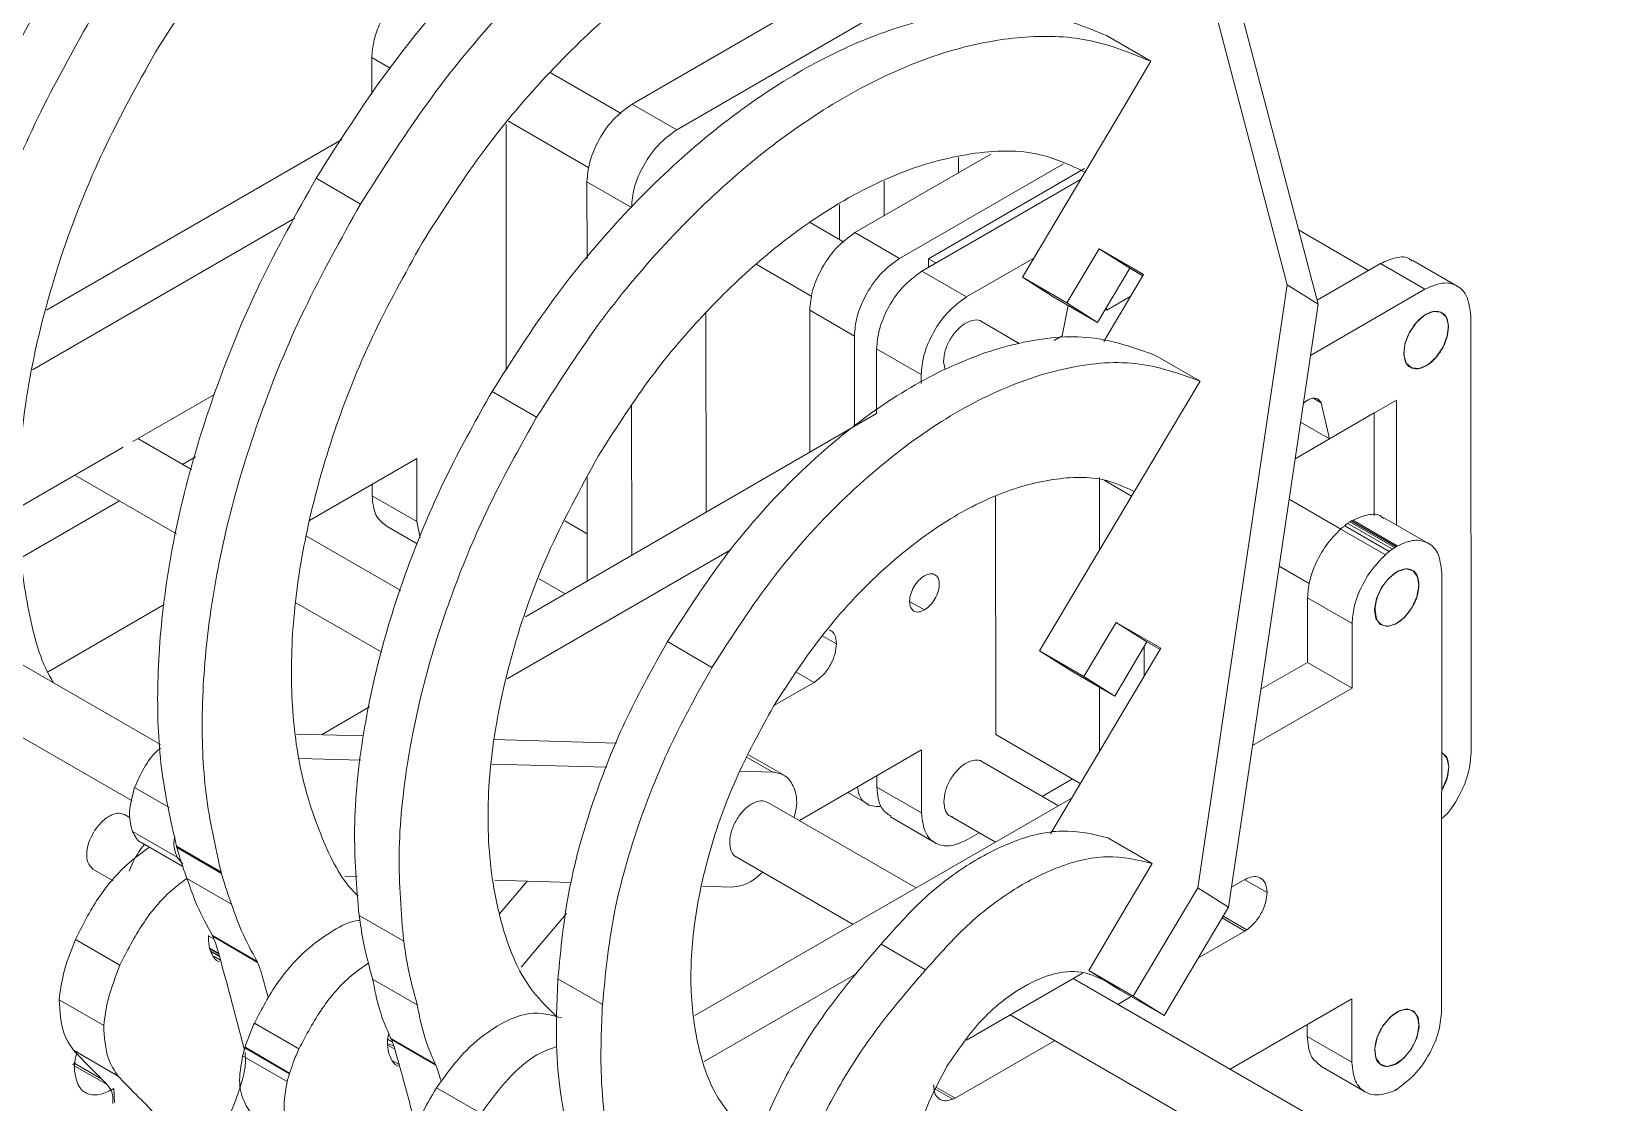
# Model space of a CAD drawing. Header units: inches. Extents: x 0 to 44.3, y 0 to 33.7.
# Drawn here: x 21.666 to 23.236, y 21.97 to 23.032 of the extents above; entities that cross this region are included whole.
import ezdxf

# ---------------------------------------------------------------- set-up
doc = ezdxf.new("R2010")
doc.units = ezdxf.units.IN
doc.header["$MEASUREMENT"] = 0

msp = doc.modelspace()

# ---------------------------------------------------------------- linework, layer by layer
at = {"color": 7, "linetype": 'Continuous', "lineweight": 15}
for p, q in [((22.7658, 23.3343), (22.9116, 22.7811)), ((22.7963, 23.315), (22.9421, 22.7619)), ((22.4956, 23.0955), (22.2619, 22.9603)), ((22.5398, 23.07), (22.3061, 22.9348)), ((22.7321, 23.0282), (22.7763, 23.0027)), ((22.0036, 23.0065), (22.0036, 22.9698)), ((22.7763, 23.0027), (22.7447, 22.9497)), ((22.2508, 22.951), (22.1804, 22.9916)), ((22.3061, 22.9348), (22.2619, 22.9603)), ((22.6488, 22.7886), (22.7447, 22.9497)), ((22.137, 22.6964), (22.1368, 22.9402)), ((22.1393, 22.9432), (22.219, 22.8972)), ((21.9739, 22.9252), (21.681, 22.7558)), ((22.6175, 22.9106), (22.4828, 22.8328)), ((22.5854, 22.8921), (22.5854, 22.9074)), ((21.9483, 22.8867), (21.9925, 22.8612)), ((22.6895, 22.9012), (22.527, 22.8072)), ((22.7105, 22.8963), (22.5558, 22.8069)), ((22.2612, 22.8578), (22.217, 22.8833)), ((22.217, 22.8833), (22.2171, 22.8068)), ((22.5117, 22.8495), (22.5117, 22.8838)), ((22.7065, 22.8855), (22.5491, 22.7945)), ((22.4676, 22.8258), (22.4676, 22.8603)), ((21.9271, 22.8471), (21.6671, 22.6967)), ((22.4717, 22.8234), (22.4384, 22.8427)), ((22.527, 22.8072), (22.4828, 22.8328)), ((22.9922, 22.7954), (22.9227, 22.8355)), ((22.7249, 22.8167), (22.693, 22.7631)), ((22.7691, 22.7912), (22.7249, 22.8167)), ((22.7555, 22.7975), (22.7249, 22.8167)), ((22.3848, 22.8014), (22.44, 22.7696)), ((22.5933, 22.769), (22.5491, 22.7945)), ((22.5558, 22.8069), (22.5558, 22.7983)), ((22.5558, 22.8069), (22.5632, 22.8026)), ((22.6601, 22.8076), (22.5933, 22.769)), ((22.7555, 22.7975), (22.7235, 22.7438)), ((22.7684, 22.79), (22.7555, 22.7975)), ((23.0039, 22.8021), (22.9411, 22.7658)), ((23.0481, 22.7766), (23.0039, 22.8021)), ((23.0802, 22.7798), (23.036, 22.8053)), ((22.693, 22.7631), (22.6488, 22.7886)), ((22.6793, 22.7693), (22.6488, 22.7886)), ((22.7297, 22.725), (22.7691, 22.7912)), ((22.9116, 22.7811), (22.8228, 22.1831)), ((22.9421, 22.7619), (22.9116, 22.7811)), ((23.0481, 22.7766), (22.9346, 22.711)), ((22.7235, 22.7438), (22.6793, 22.7693)), ((22.7235, 22.7438), (22.693, 22.7631)), ((22.7563, 22.7697), (22.7326, 22.756)), ((22.9421, 22.7619), (22.8533, 22.1638)), ((22.335, 22.7534), (22.3351, 22.5555)), ((22.4822, 22.7303), (22.438, 22.7558)), ((22.438, 22.7558), (22.4381, 22.615)), ((22.6941, 22.7607), (22.6884, 22.7304)), ((22.7326, 22.756), (22.7312, 22.7568)), ((22.7326, 22.756), (22.7321, 22.7582)), ((23.0938, 22.3168), (23.0935, 22.7504)), ((22.4822, 22.7303), (22.4822, 22.6406)), ((22.6456, 22.723), (22.6083, 22.7446)), ((22.6884, 22.7304), (22.6803, 22.7257)), ((22.5484, 22.692), (22.5043, 22.7175)), ((22.5043, 22.7175), (22.5043, 22.6533)), ((22.5705, 22.7048), (22.5721, 22.697)), ((22.7808, 22.7111), (22.825, 22.6856)), ((23.0337, 22.6993), (23.0337, 22.6992)), ((22.5484, 22.692), (22.5485, 22.6833)), ((22.825, 22.6856), (22.7936, 22.6328)), ((21.8475, 22.6724), (21.7667, 22.6257)), ((22.1229, 22.6752), (22.1671, 22.6497)), ((22.9315, 22.6666), (22.9275, 22.6636)), ((22.9451, 22.664), (22.9373, 22.6685)), ((23.0199, 22.6667), (22.9536, 22.6284)), ((23.02, 22.5428), (23.0199, 22.6667)), ((22.5043, 22.6533), (22.156, 22.4519)), ((22.2613, 22.6609), (22.2615, 22.5129)), ((22.9194, 22.6086), (22.9978, 22.654)), ((22.9536, 22.6284), (22.9451, 22.664)), ((22.9978, 22.654), (22.9979, 22.5522)), ((22.9536, 22.6284), (22.9248, 22.645)), ((21.7571, 22.6201), (21.6543, 22.5607)), ((21.8248, 22.5978), (21.7716, 22.6285)), ((22.6657, 22.418), (22.7936, 22.6328)), ((21.8157, 22.603), (21.8287, 22.6105)), ((21.9418, 22.5473), (22.0481, 22.6088)), ((22.0481, 22.6088), (22.0481, 22.5463)), ((21.7091, 22.5924), (21.8099, 22.5342)), ((22.2172, 22.5899), (22.2173, 22.4874)), ((22.7252, 22.5899), (22.7253, 22.5181)), ((22.0039, 22.5833), (22.0039, 22.5718)), ((21.6544, 22.5097), (21.7533, 22.5669)), ((22.0481, 22.5463), (22.0039, 22.5718)), ((22.6222, 22.5716), (22.6224, 22.335)), ((22.9648, 22.5388), (22.9134, 22.5685)), ((22.0173, 22.5423), (22.0487, 22.5242)), ((22.0481, 22.5463), (22.0514, 22.5302)), ((22.2173, 22.5341), (22.1952, 22.5469)), ((23.0127, 22.5167), (22.9685, 22.5422)), ((23.0158, 22.519), (22.9716, 22.5445)), ((23.0179, 22.5204), (22.9737, 22.5459)), ((22.9753, 22.547), (22.975, 22.5468)), ((23.0192, 22.5213), (22.975, 22.5468)), ((22.9765, 22.5477), (22.9753, 22.547)), ((23.0195, 22.5215), (22.9753, 22.547)), ((23.0207, 22.5222), (22.9765, 22.5477)), ((23.0516, 22.5246), (23.0074, 22.5501)), ((22.0323, 22.478), (21.9389, 22.5319)), ((23.0089, 22.5134), (22.9647, 22.5389)), ((22.3599, 22.5187), (22.1378, 22.3903)), ((23.0199, 22.5217), (23.0192, 22.5213)), ((23.0207, 22.5222), (23.0195, 22.5215)), ((22.9035, 22.502), (22.9334, 22.4848)), ((23.0203, 22.4965), (23.0201, 22.4963)), ((23.0646, 22.0612), (23.0649, 22.4952)), ((22.1695, 22.4895), (22.1953, 22.4746)), ((21.6826, 22.3974), (21.7978, 22.4641)), ((21.9283, 22.4658), (22.0136, 22.4166)), ((22.9317, 22.4708), (22.9316, 22.4066)), ((22.9759, 22.4453), (22.9317, 22.4708)), ((22.7419, 22.4462), (22.7099, 22.3925)), ((22.7861, 22.4207), (22.7419, 22.4462)), ((22.7724, 22.4269), (22.7419, 22.4462)), ((22.9759, 22.4453), (22.9758, 22.3811)), ((23.0201, 22.4453), (23.0203, 22.4454)), ((23.0223, 22.4467), (23.0223, 22.4467)), ((22.2968, 22.4272), (22.341, 22.4017)), ((22.7099, 22.3925), (22.6657, 22.418)), ((22.6963, 22.3988), (22.6657, 22.418)), ((22.6766, 22.2367), (22.7861, 22.4207)), ((22.7724, 22.4269), (22.7405, 22.3732)), ((22.7695, 22.4221), (22.7696, 22.3929)), ((22.7854, 22.4195), (22.7724, 22.4269)), ((21.7941, 22.3252), (21.6464, 22.4105)), ((22.9316, 22.4066), (22.8854, 22.38)), ((22.9758, 22.3811), (22.9316, 22.4066)), ((22.4024, 22.3637), (22.4423, 22.3868)), ((22.7405, 22.3732), (22.6963, 22.3988)), ((22.7405, 22.3732), (22.7099, 22.3925)), ((22.7254, 22.3819), (22.7254, 22.3188)), ((22.9758, 22.3811), (22.8771, 22.3242)), ((21.6151, 22.3564), (21.7659, 22.2694)), ((22.0014, 22.3625), (21.9536, 22.3348)), ((21.9952, 22.3337), (21.929, 22.3355)), ((22.2464, 22.3265), (22.1252, 22.33)), ((22.6224, 22.335), (22.7063, 22.2866)), ((21.9929, 22.3095), (21.932, 22.3112)), ((22.2366, 22.3026), (22.1228, 22.3058)), ((22.4119, 22.295), (22.3773, 22.315)), ((22.4277, 22.2498), (22.5487, 22.3198)), ((22.5487, 22.3198), (22.5488, 22.2573)), ((22.6847, 22.2643), (22.6086, 22.3082)), ((22.4012, 22.2979), (22.369, 22.2988)), ((22.5046, 22.2942), (22.5046, 22.2828)), ((22.6684, 22.2737), (22.6985, 22.2911)), ((22.4758, 22.2776), (22.4959, 22.266)), ((22.5488, 22.2573), (22.5046, 22.2828)), ((22.6973, 22.2715), (22.3239, 22.0564)), ((22.5435, 22.1829), (22.3964, 22.2678)), ((21.7639, 22.2525), (21.7583, 22.2557)), ((22.518, 22.2533), (22.5622, 22.2278)), ((22.5774, 22.2541), (22.6221, 22.2282)), ((21.8105, 22.2135), (21.7663, 22.239)), ((21.7762, 22.2272), (21.8161, 22.2042)), ((22.5945, 22.231), (22.6059, 22.2376)), ((22.7335, 22.2326), (22.7777, 22.2071)), ((21.8099, 22.2243), (21.8541, 22.1988)), ((21.8099, 22.2242), (21.8099, 22.2243)), ((21.8099, 22.2242), (21.8541, 22.1987)), ((21.8103, 22.2229), (21.8545, 22.1974)), ((21.8105, 22.2135), (21.8163, 22.2064)), ((22.365, 22.2138), (22.4809, 22.1468)), ((21.7269, 22.2017), (21.7471, 22.19)), ((21.8541, 22.1987), (21.8541, 22.1988)), ((22.7777, 22.2071), (22.7466, 22.1549)), ((21.8203, 22.1922), (21.8645, 22.1667)), ((21.9768, 22.1947), (21.989, 22.1943)), ((22.1256, 22.1905), (22.2014, 22.1883)), ((22.1577, 22.1895), (22.1304, 22.1572)), ((22.3316, 22.1846), (22.3601, 22.1838)), ((22.8228, 22.1831), (22.7588, 22.0757)), ((22.8533, 22.1638), (22.8228, 22.1831)), ((22.8696, 22.1913), (22.8562, 22.1836)), ((21.991, 22.1555), (22.0352, 22.13)), ((21.991, 22.1555), (22.0352, 22.13)), ((21.991, 22.1555), (21.991, 22.1555)), ((22.1966, 22.1577), (22.1517, 22.1044)), ((22.7147, 22.1012), (22.7466, 22.1549)), ((22.8533, 22.1638), (22.7894, 22.0564)), ((22.8716, 22.1415), (22.8481, 22.1551)), ((21.8416, 22.1354), (21.847, 22.1323)), ((21.8456, 22.1356), (21.8898, 22.1101)), ((21.8456, 22.1356), (21.8897, 22.1101)), ((21.8456, 22.1356), (21.8456, 22.1356)), ((21.8458, 22.1352), (21.89, 22.1097)), ((21.8461, 22.1347), (21.8903, 22.1091)), ((22.8234, 22.1136), (22.8696, 22.1402)), ((21.7538, 22.1063), (21.7096, 22.1318)), ((21.8515, 22.1183), (21.843, 22.1231)), ((21.8523, 22.1155), (21.844, 22.1203)), ((21.8524, 22.1151), (21.8442, 22.1198)), ((22.0352, 22.13), (22.0352, 22.13)), ((22.5087, 22.1272), (22.5529, 22.1017)), ((21.8535, 22.1112), (21.8472, 22.1149)), ((21.8897, 22.1101), (21.8898, 22.1101)), ((22.0044, 22.0926), (22.0486, 22.0671)), ((22.1882, 22.0929), (22.2324, 22.0674)), ((22.4848, 22.0981), (22.3333, 22.0108)), ((22.7084, 22.0984), (22.5934, 22.0321)), ((22.6992, 22.093), (22.7085, 22.0984)), ((23.2359, 21.7831), (22.6992, 22.093)), ((22.7588, 22.0757), (22.7147, 22.1012)), ((22.7452, 22.0819), (22.7147, 22.1012)), ((21.7377, 22.0466), (21.6935, 22.0721)), ((22.7434, 22.0675), (22.7568, 22.0752)), ((22.7894, 22.0564), (22.7452, 22.0819)), ((22.7894, 22.0564), (22.7588, 22.0757)), ((22.8548, 22.0032), (22.9756, 22.0728)), ((22.9756, 22.0728), (22.9756, 22.0102)), ((22.5934, 22.032), (22.6366, 22.0569)), ((22.6366, 22.057), (23.2047, 21.729)), ((23.02, 22.0597), (23.0198, 22.0595)), ((21.9313, 22.0233), (21.8871, 22.0489)), ((22.0191, 22.0325), (22.0204, 22.0388)), ((22.9314, 22.0473), (22.9314, 22.0357)), ((21.9219, 21.9987), (21.8777, 22.0242)), ((21.9221, 21.9994), (21.8779, 22.025)), ((22.0192, 22.0329), (22.024, 22.0301)), ((22.0253, 22.0262), (22.0193, 22.0284)), ((22.0263, 22.0229), (22.0194, 22.0269)), ((22.0224, 22.0337), (22.0666, 22.0082)), ((22.0226, 22.0333), (22.0668, 22.0078)), ((22.023, 22.0327), (22.0672, 22.0072)), ((22.5821, 21.9745), (22.6808, 22.0314)), ((22.9756, 22.0102), (22.9314, 22.0357)), ((21.7072, 22.0074), (21.7093, 22.0103)), ((21.7519, 21.9964), (21.7077, 22.0219)), ((21.7092, 22.0087), (21.7357, 21.9934)), ((21.9196, 21.9909), (21.8755, 22.0164)), ((22.0307, 22.0079), (22.0248, 22.0113)), ((22.0666, 22.0082), (22.0666, 22.0082)), ((23.0197, 22.0085), (23.02, 22.0086)), ((21.709, 22.0063), (21.7405, 21.9882)), ((22.9447, 22.0062), (22.9889, 21.9807)), ((21.7477, 21.984), (21.7484, 21.9702)), ((22.112, 21.9593), (22.0678, 21.9848)), ((23.0191, 21.9826), (23.0209, 21.9836)), ((23.0195, 21.9829), (23.0199, 21.9831))]:
    msp.add_line(p, q, dxfattribs=at)
at = {"color": 8, "linetype": 'Continuous', "lineweight": 15}
for p, q in [((22.0218, 22.996), (22.0036, 23.0065)), ((22.7571, 22.5715), (22.7298, 22.5873)), ((23.0422, 22.4835), (23.0422, 22.4835)), ((22.5517, 22.4586), (22.537, 22.4671)), ((22.4644, 22.425), (22.4504, 22.4331)), ((23.0201, 22.4453), (23.02, 22.4453)), ((23.0203, 22.4454), (23.0203, 22.4454)), ((22.4423, 22.3868), (22.4252, 22.3966)), ((22.4012, 22.2979), (22.376, 22.3124)), ((21.8025, 22.2627), (21.7683, 22.2825)), ((22.8915, 22.1784), (22.8693, 22.1911)), ((22.8696, 22.1402), (22.847, 22.1533)), ((21.8518, 22.1173), (21.8434, 22.1221)), ((23.0197, 22.0085), (23.0197, 22.0085)), ((23.02, 22.0086), (23.02, 22.0086)), ((22.5798, 21.9735), (22.5614, 21.9841)), ((22.5821, 21.9745), (22.5637, 21.9851))]:
    msp.add_line(p, q, dxfattribs=at)
at = {"color": 7, "linetype": 'Continuous', "lineweight": 15, "flags": 128}
for points in [[(23.0476, 22.7508), (23.0562, 22.7545), (23.0637, 22.754), (23.069, 22.7492), (23.0714, 22.741), (23.0703, 22.7305), (23.0661, 22.7194), (23.0593, 22.7093), (23.051, 22.7018), (23.0425, 22.6981), (23.035, 22.6986), (23.0296, 22.7034), (23.0273, 22.7116), (23.0283, 22.7221), (23.0326, 22.7332), (23.0393, 22.7433), (23.0476, 22.7508)], [(23.0421, 22.4825), (23.0401, 22.4716), (23.035, 22.4606), (23.0277, 22.4512), (23.0191, 22.4448), (23.0108, 22.4423), (23.0038, 22.4441), (22.9993, 22.4501), (22.998, 22.4591), (23, 22.47), (23.0051, 22.481), (23.0125, 22.4904), (23.021, 22.4968), (23.0294, 22.4993), (23.0363, 22.4975), (23.0408, 22.4915), (23.0421, 22.4825)], [(23.0647, 22.3172), (23.065, 22.3171), (23.0699, 22.3118), (23.0718, 22.3031), (23.0702, 22.2924), (23.0656, 22.2813), (23.0647, 22.2799)], [(23.006, 22.0455), (23.0135, 22.0547), (23.0221, 22.0608), (23.0304, 22.0629), (23.0372, 22.0607), (23.0414, 22.0544), (23.0424, 22.0451), (23.0401, 22.0342), (23.0348, 22.0233), (23.0272, 22.0141), (23.0187, 22.008), (23.0104, 22.0059), (23.0036, 22.0081), (22.9994, 22.0144), (22.9984, 22.0236), (23.0007, 22.0346), (23.006, 22.0455)]]:
    msp.add_lwpolyline(points, dxfattribs=at)
at = {"color": 7, "linetype": 'Continuous', "lineweight": 15}
for points, knots in [([(22.4139, 23.3562), (22.3944, 23.3662), (22.3559, 23.3859), (22.2876, 23.3925), (22.2153, 23.3824), (22.14, 23.3554), (22.064, 23.313), (21.989, 23.2564), (21.917, 23.1868), (21.8484, 23.1052), (21.809, 23.0433), (21.7891, 23.0119)], [0, 0, 0, 0, 0.115809, 0.228455, 0.339251, 0.449113, 0.558705, 0.666644, 0.775523, 0.886222, 1, 1, 1, 1]), ([(21.9483, 22.8867), (21.971, 22.9225), (22.0159, 22.9932), (22.0941, 23.0863), (22.176, 23.1659), (22.2609, 23.2304), (22.346, 23.2786), (22.4295, 23.31), (22.5094, 23.3233), (22.5854, 23.3195), (22.6291, 23.3008), (22.6512, 23.2914)], [0, 0, 0, 0, 0.116008, 0.228893, 0.339919, 0.449978, 0.559714, 0.667713, 0.776516, 0.886908, 1, 1, 1, 1]), ([(21.9925, 22.8612), (22.0152, 22.897), (22.0601, 22.9677), (22.1383, 23.0608), (22.2202, 23.1404), (22.3051, 23.2049), (22.3902, 23.2531), (22.4737, 23.2845), (22.5536, 23.2978), (22.6296, 23.294), (22.6733, 23.2753), (22.6954, 23.2659)], [0, 0, 0, 0, 0.116008, 0.228893, 0.339919, 0.449978, 0.559714, 0.667713, 0.776516, 0.886908, 1, 1, 1, 1]), ([(22.6304, 23.1567), (22.6172, 23.1633), (22.5858, 23.1789), (22.5271, 23.1838), (22.4585, 23.1745), (22.3869, 23.1488), (22.3147, 23.1086), (22.2435, 23.0549), (22.1751, 22.9888), (22.1099, 22.9113), (22.0725, 22.8525), (22.0535, 22.8226)], [0, 0, 0, 0, 0.084978, 0.201549, 0.316207, 0.429901, 0.543317, 0.655022, 0.767698, 0.882258, 1, 1, 1, 1]), ([(21.5807, 22.2888), (21.5673, 22.3147), (21.5407, 22.3662), (21.5216, 22.4634), (21.5181, 22.5708), (21.5306, 22.6789), (21.5548, 22.783), (21.5874, 22.8807), (21.6297, 22.9798), (21.6657, 23.0436), (21.6838, 23.0759)], [0, 0, 0, 0, 0.1400747, 0.2784839, 0.4162306, 0.5541101, 0.6631329, 0.7732788, 0.8852543, 1, 1, 1, 1]), ([(22.0365, 23.0747), (22.0315, 23.0695), (22.0214, 23.0592), (22.011, 23.0402), (22.0047, 23.0221), (22.004, 23.0118), (22.0036, 23.0065)], [0, 0, 0, 0, 0.279528, 0.55585, 0.7747, 1, 1, 1, 1]), ([(21.6249, 22.2633), (21.6115, 22.2892), (21.5849, 22.3407), (21.5658, 22.4379), (21.5623, 22.5453), (21.5748, 22.6534), (21.599, 22.7575), (21.6316, 22.8552), (21.6739, 22.9542), (21.7099, 23.0181), (21.728, 23.0504)], [0, 0, 0, 0, 0.1400747, 0.2784839, 0.4162306, 0.5541101, 0.6631329, 0.7732788, 0.8852543, 1, 1, 1, 1]), ([(22.1229, 22.6752), (22.1426, 22.7062), (22.1815, 22.7674), (22.2491, 22.8481), (22.3201, 22.9172), (22.3935, 22.9733), (22.4672, 23.0153), (22.5396, 23.0428), (22.6089, 23.0548), (22.6748, 23.0519), (22.7128, 23.0362), (22.7321, 23.0282)], [0, 0, 0, 0, 0.116035, 0.228956, 0.340017, 0.450107, 0.559865, 0.667873, 0.776664, 0.887009, 1, 1, 1, 1]), ([(22.1671, 22.6497), (22.1868, 22.6807), (22.2257, 22.7419), (22.2933, 22.8226), (22.3643, 22.8917), (22.4377, 22.9477), (22.5114, 22.9898), (22.5838, 23.0172), (22.6531, 23.0292), (22.719, 23.0264), (22.757, 23.0106), (22.7763, 23.0027)], [0, 0, 0, 0, 0.116035, 0.228956, 0.340017, 0.450107, 0.559865, 0.667873, 0.776664, 0.887009, 1, 1, 1, 1]), ([(21.7891, 23.0119), (21.7711, 22.9795), (21.7356, 22.9157), (21.6963, 22.8165), (21.6688, 22.7196), (21.6538, 22.6263), (21.6509, 22.5391), (21.6613, 22.461), (21.674, 22.4098), (21.6864, 22.3888), (21.6877, 22.3867)], [0, 0, 0, 0, 0.147016, 0.290068, 0.430768, 0.570248, 0.709328, 0.846216, 0.984134, 1, 1, 1, 1]), ([(22.2619, 22.9603), (22.2553, 22.9555), (22.2422, 22.946), (22.2276, 22.924), (22.2186, 22.9022), (22.2175, 22.8897), (22.217, 22.8833)], [0, 0, 0, 0, 0.2836731, 0.5592597, 0.7763646, 1, 1, 1, 1]), ([(22.3061, 22.9348), (22.2994, 22.93), (22.2864, 22.9205), (22.2718, 22.8985), (22.2628, 22.8766), (22.2617, 22.8642), (22.2612, 22.8578)], [0, 0, 0, 0, 0.2836731, 0.5592597, 0.7763646, 1, 1, 1, 1]), ([(22.7109, 22.8929), (22.6966, 22.8996), (22.6631, 22.9154), (22.5987, 22.914), (22.5243, 22.8938), (22.453, 22.8556), (22.3881, 22.8067), (22.3305, 22.751), (22.2756, 22.6858), (22.2441, 22.6362), (22.2281, 22.6111)], [0, 0, 0, 0, 0.108384, 0.253988, 0.397376, 0.540074, 0.652572, 0.766048, 0.881421, 1, 1, 1, 1]), ([(21.8099, 22.2243), (21.8042, 22.2495), (21.7927, 22.2998), (21.7897, 22.386), (21.7971, 22.4775), (21.8161, 22.5754), (21.8474, 22.6779), (21.8908, 22.784), (21.929, 22.8522), (21.9483, 22.8867)], [0, 0, 0, 0, 0.138333, 0.276119, 0.413913, 0.552273, 0.698565, 0.84731, 1, 1, 1, 1]), ([(21.8541, 22.1988), (21.8484, 22.224), (21.8369, 22.2743), (21.8339, 22.3605), (21.8413, 22.452), (21.8603, 22.5499), (21.8916, 22.6524), (21.935, 22.7584), (21.9731, 22.8267), (21.9925, 22.8612)], [0, 0, 0, 0, 0.138333, 0.276119, 0.413913, 0.552273, 0.698565, 0.84731, 1, 1, 1, 1]), ([(22.4828, 22.8328), (22.4762, 22.8279), (22.4632, 22.8184), (22.4486, 22.7964), (22.4396, 22.7746), (22.4385, 22.7621), (22.438, 22.7558)], [0, 0, 0, 0, 0.2836731, 0.5592597, 0.7763646, 1, 1, 1, 1]), ([(22.0535, 22.8226), (22.0364, 22.7918), (22.0025, 22.731), (21.9651, 22.6364), (21.939, 22.544), (21.9248, 22.455), (21.9225, 22.3722), (21.9315, 22.2967), (21.9531, 22.232), (21.9732, 22.1909), (21.9887, 22.1761), (21.99, 22.1749)], [0, 0, 0, 0, 0.129341, 0.255183, 0.37895, 0.501646, 0.623995, 0.744429, 0.86579, 0.988972, 1, 1, 1, 1]), ([(23.0355, 22.8045), (23.0346, 22.8053), (23.0308, 22.8092), (23.0195, 22.809), (23.0091, 22.8044), (23.0039, 22.8021)], [0, 0, 0, 0, 0.117253, 0.550774, 1, 1, 1, 1]), ([(22.527, 22.8072), (22.5204, 22.8024), (22.5074, 22.7929), (22.4928, 22.7709), (22.4838, 22.7491), (22.4827, 22.7366), (22.4822, 22.7303)], [0, 0, 0, 0, 0.2836731, 0.5592597, 0.7763646, 1, 1, 1, 1]), ([(22.5491, 22.7945), (22.5425, 22.7897), (22.5295, 22.7802), (22.5149, 22.7582), (22.5059, 22.7363), (22.5048, 22.7238), (22.5043, 22.7175)], [0, 0, 0, 0, 0.28366, 0.559283, 0.776396, 1, 1, 1, 1]), ([(23.0935, 22.7504), (23.0926, 22.7577), (23.0909, 22.7721), (23.0788, 22.7821), (23.0639, 22.7839), (23.0534, 22.7791), (23.0481, 22.7766)], [0, 0, 0, 0, 0.283704, 0.557917, 0.775026, 1, 1, 1, 1]), ([(22.5933, 22.769), (22.5867, 22.7642), (22.5737, 22.7546), (22.5591, 22.7326), (22.5501, 22.7108), (22.549, 22.6983), (22.5484, 22.692)], [0, 0, 0, 0, 0.28366, 0.559283, 0.776396, 1, 1, 1, 1]), ([(22.6083, 22.7446), (22.6083, 22.7446), (22.6067, 22.7464), (22.6012, 22.7465), (22.5927, 22.7438), (22.5839, 22.7366), (22.5767, 22.7268), (22.5715, 22.7154), (22.5709, 22.7084), (22.5705, 22.7048)], [0, 0, 0, 0, 0.000346, 0.16393, 0.333632, 0.502938, 0.66656, 0.830269, 1, 1, 1, 1]), ([(23.0714, 22.7391), (23.0711, 22.7423), (23.0704, 22.7486), (23.0653, 22.754), (23.058, 22.7555), (23.0493, 22.7525), (23.0406, 22.7454), (23.0333, 22.7355), (23.0282, 22.7242), (23.0276, 22.7171), (23.0272, 22.7135)], [0, 0, 0, 0, 0.1272008, 0.25, 0.3727992, 0.5, 0.6272008, 0.75, 0.8727992, 1, 1, 1, 1]), ([(22.2968, 22.4272), (22.3165, 22.4577), (22.3552, 22.5178), (22.4243, 22.5939), (22.4965, 22.655), (22.5715, 22.7001), (22.6463, 22.7264), (22.7192, 22.7333), (22.7601, 22.7186), (22.7808, 22.7111)], [0, 0, 0, 0, 0.144583, 0.284827, 0.42289, 0.56018, 0.704334, 0.850233, 1, 1, 1, 1]), ([(23.0272, 22.7135), (23.0276, 22.7103), (23.0282, 22.704), (23.0334, 22.6986), (23.0406, 22.6971), (23.0493, 22.7001), (23.0581, 22.7072), (23.0653, 22.717), (23.0704, 22.7284), (23.0711, 22.7355), (23.0714, 22.7391)], [0, 0, 0, 0, 0.127201, 0.25, 0.372799, 0.5, 0.627201, 0.75, 0.872799, 1, 1, 1, 1]), ([(22.341, 22.4017), (22.3607, 22.4322), (22.3994, 22.4923), (22.4685, 22.5684), (22.5407, 22.6295), (22.6157, 22.6746), (22.6905, 22.7009), (22.7634, 22.7077), (22.8043, 22.693), (22.825, 22.6856)], [0, 0, 0, 0, 0.144583, 0.2848275, 0.4228897, 0.5601804, 0.7043337, 0.8502335, 1, 1, 1, 1]), ([(21.991, 22.1555), (21.9886, 22.1838), (21.9837, 22.2404), (21.9934, 22.3354), (22.014, 22.4278), (22.0435, 22.5152), (22.0785, 22.5964), (22.108, 22.6487), (22.1229, 22.6752)], [0, 0, 0, 0, 0.183418, 0.366867, 0.551398, 0.698097, 0.847225, 1, 1, 1, 1]), ([(22.9451, 22.664), (22.9443, 22.6652), (22.9428, 22.6676), (22.9393, 22.6688), (22.9354, 22.6686), (22.9328, 22.6673), (22.9315, 22.6666)], [0, 0, 0, 0, 0.276811, 0.552414, 0.772411, 1, 1, 1, 1]), ([(22.0352, 22.13), (22.0328, 22.1583), (22.0279, 22.2149), (22.0376, 22.3099), (22.0582, 22.4023), (22.0877, 22.4896), (22.1227, 22.5708), (22.1522, 22.6232), (22.1671, 22.6497)], [0, 0, 0, 0, 0.183418, 0.366867, 0.551398, 0.698097, 0.847225, 1, 1, 1, 1]), ([(22.2281, 22.6111), (22.2105, 22.5789), (22.1757, 22.5154), (22.1411, 22.4165), (22.1211, 22.3218), (22.1165, 22.2318), (22.1287, 22.1511), (22.1522, 22.0893), (22.1776, 22.0644), (22.1874, 22.0548)], [0, 0, 0, 0, 0.153473, 0.302329, 0.44888, 0.594638, 0.747726, 0.902764, 1, 1, 1, 1]), ([(22.7598, 22.5761), (22.7505, 22.5804), (22.7267, 22.5915), (22.6799, 22.5902), (22.6242, 22.5751), (22.5656, 22.5438), (22.5071, 22.4975), (22.4499, 22.4368), (22.4181, 22.3879), (22.402, 22.3631)], [0, 0, 0, 0, 0.095834, 0.243562, 0.389043, 0.533823, 0.686048, 0.840551, 1, 1, 1, 1]), ([(22.0039, 22.5718), (22.0046, 22.5649), (22.0059, 22.5517), (22.0137, 22.5455), (22.0174, 22.5426)], [0, 0, 0, 0, 0.523404, 1, 1, 1, 1]), ([(22.9685, 22.5422), (22.9678, 22.5416), (22.9665, 22.5406), (22.9652, 22.5394), (22.9647, 22.5389)], [0, 0, 0, 0, 0.562935, 1, 1, 1, 1]), ([(22.9716, 22.5445), (22.9711, 22.5441), (22.97, 22.5433), (22.969, 22.5425), (22.9685, 22.5422)], [0, 0, 0, 0, 0.558837, 1, 1, 1, 1]), ([(22.9737, 22.5459), (22.9733, 22.5457), (22.9726, 22.5452), (22.9719, 22.5447), (22.9716, 22.5445)], [0, 0, 0, 0, 0.559064, 1, 1, 1, 1]), ([(22.975, 22.5468), (22.9748, 22.5466), (22.9743, 22.5464), (22.9739, 22.546), (22.9737, 22.5459)], [0, 0, 0, 0, 0.558983, 1, 1, 1, 1]), ([(23.0069, 22.5494), (23.0061, 22.5501), (23.0024, 22.5539), (22.9914, 22.5539), (22.9812, 22.5495), (22.976, 22.5473)], [0, 0, 0, 0, 0.107569, 0.545995, 1, 1, 1, 1]), ([(22.9647, 22.5389), (22.9596, 22.5338), (22.9496, 22.5234), (22.9392, 22.5045), (22.9328, 22.4864), (22.9321, 22.4761), (22.9317, 22.4708)], [0, 0, 0, 0, 0.279528, 0.55585, 0.7747, 1, 1, 1, 1]), ([(23.0649, 22.4952), (23.064, 22.5024), (23.0623, 22.5167), (23.0504, 22.5268), (23.0358, 22.5288), (23.0254, 22.5242), (23.0202, 22.5218)], [0, 0, 0, 0, 0.283859, 0.558131, 0.775209, 1, 1, 1, 1]), ([(23.0089, 22.5134), (23.0038, 22.5082), (22.9938, 22.4979), (22.9834, 22.479), (22.977, 22.4609), (22.9763, 22.4505), (22.9759, 22.4453)], [0, 0, 0, 0, 0.279528, 0.55585, 0.7747, 1, 1, 1, 1]), ([(23.0127, 22.5167), (23.012, 22.5161), (23.0107, 22.515), (23.0094, 22.5139), (23.0089, 22.5134)], [0, 0, 0, 0, 0.562935, 1, 1, 1, 1]), ([(23.0158, 22.519), (23.0152, 22.5186), (23.0142, 22.5178), (23.0132, 22.517), (23.0127, 22.5167)], [0, 0, 0, 0, 0.558837, 1, 1, 1, 1]), ([(23.0179, 22.5204), (23.0175, 22.5201), (23.0168, 22.5197), (23.0161, 22.5192), (23.0158, 22.519)], [0, 0, 0, 0, 0.559064, 1, 1, 1, 1]), ([(23.0192, 22.5213), (23.019, 22.5211), (23.0185, 22.5208), (23.0181, 22.5205), (23.0179, 22.5204)], [0, 0, 0, 0, 0.558983, 1, 1, 1, 1]), ([(23.0195, 22.5215), (23.0196, 22.5215), (23.0197, 22.5216), (23.0198, 22.5217), (23.0199, 22.5217)], [0, 0, 0, 0, 0.55489, 1, 1, 1, 1]), ([(23.0202, 22.5218), (23.0203, 22.5219), (23.0204, 22.522), (23.0206, 22.5221), (23.0207, 22.5222)], [0, 0, 0, 0, 0.5307537, 1, 1, 1, 1]), ([(22.5517, 22.4586), (22.5537, 22.46), (22.5575, 22.4627), (22.5624, 22.4695), (22.5657, 22.4769), (22.5668, 22.4843), (22.5657, 22.4904), (22.5624, 22.494), (22.5575, 22.4951), (22.5537, 22.4934), (22.5517, 22.4926)], [0, 0, 0, 0, 0.12697, 0.249942, 0.372915, 0.499885, 0.627297, 0.750228, 0.87306, 1, 1, 1, 1]), ([(23.0177, 22.4946), (23.0148, 22.4921), (23.0091, 22.4871), (23.003, 22.4769), (22.9993, 22.467), (22.9989, 22.4613), (22.9987, 22.4584)], [0, 0, 0, 0, 0.280288, 0.555077, 0.773456, 1, 1, 1, 1]), ([(23.0201, 22.4963), (23.0196, 22.496), (23.0188, 22.4955), (23.018, 22.4949), (23.0177, 22.4946)], [0, 0, 0, 0, 0.561892, 1, 1, 1, 1]), ([(23.0223, 22.4975), (23.022, 22.4973), (23.0213, 22.497), (23.0206, 22.4966), (23.0203, 22.4965)], [0, 0, 0, 0, 0.551796, 1, 1, 1, 1]), ([(23.0422, 22.4835), (23.0418, 22.4869), (23.0411, 22.4935), (23.0358, 22.4985), (23.0294, 22.5), (23.0247, 22.4983), (23.0223, 22.4975)], [0, 0, 0, 0, 0.285031, 0.560371, 0.777371, 1, 1, 1, 1]), ([(22.5517, 22.4926), (22.5497, 22.4912), (22.5459, 22.4884), (22.541, 22.4817), (22.5377, 22.4742), (22.5366, 22.4668), (22.5378, 22.4608), (22.541, 22.4571), (22.5459, 22.456), (22.5498, 22.4577), (22.5517, 22.4586)], [0, 0, 0, 0, 0.1273213, 0.2500559, 0.3727911, 0.5001153, 0.6269975, 0.7497742, 0.872649, 1, 1, 1, 1]), ([(23.0223, 22.4467), (23.0253, 22.4492), (23.0312, 22.4542), (23.0376, 22.4646), (23.0415, 22.4748), (23.0419, 22.4806), (23.0422, 22.4835)], [0, 0, 0, 0, 0.281471, 0.556505, 0.774637, 1, 1, 1, 1]), ([(22.9987, 22.4584), (22.999, 22.4552), (22.9997, 22.4487), (23.0048, 22.4437), (23.011, 22.4421), (23.0155, 22.4435), (23.0178, 22.4443)], [0, 0, 0, 0, 0.285335, 0.561169, 0.778211, 1, 1, 1, 1]), ([(22.4644, 22.425), (22.464, 22.4287), (22.4634, 22.4352), (22.4593, 22.4378), (22.4576, 22.4389)], [0, 0, 0, 0, 0.569104, 1, 1, 1, 1]), ([(23.0178, 22.4443), (23.0183, 22.4444), (23.019, 22.4447), (23.0197, 22.4451), (23.0201, 22.4453)], [0, 0, 0, 0, 0.561855, 1, 1, 1, 1]), ([(23.0203, 22.4454), (23.0207, 22.4456), (23.0214, 22.446), (23.022, 22.4465), (23.0223, 22.4467)], [0, 0, 0, 0, 0.568916, 1, 1, 1, 1]), ([(22.1882, 22.0929), (22.191, 22.1224), (22.1967, 22.1817), (22.2222, 22.2703), (22.2555, 22.3532), (22.2829, 22.4023), (22.2968, 22.4272)], [0, 0, 0, 0, 0.274135, 0.550883, 0.772436, 1, 1, 1, 1]), ([(22.4423, 22.3868), (22.4456, 22.3892), (22.452, 22.3939), (22.4592, 22.4048), (22.4636, 22.4157), (22.4641, 22.4219), (22.4644, 22.425)], [0, 0, 0, 0, 0.283505, 0.557985, 0.775236, 1, 1, 1, 1]), ([(22.2324, 22.0674), (22.2352, 22.0969), (22.2409, 22.1562), (22.2664, 22.2448), (22.2997, 22.3277), (22.3271, 22.3768), (22.341, 22.4017)], [0, 0, 0, 0, 0.2741349, 0.550883, 0.7724359, 1, 1, 1, 1]), ([(22.402, 22.3631), (22.3889, 22.3392), (22.3631, 22.2921), (22.3372, 22.2187), (22.3221, 22.1484), (22.3183, 22.0814), (22.3266, 22.0211), (22.3445, 21.9729), (22.3643, 21.9527), (22.3727, 21.9441)], [0, 0, 0, 0, 0.150856, 0.297189, 0.441242, 0.584487, 0.734886, 0.887092, 1, 1, 1, 1]), ([(21.7942, 22.3216), (21.793, 22.3207), (21.7868, 22.316), (21.777, 22.302), (21.7713, 22.2891), (21.7683, 22.2825)], [0, 0, 0, 0, 0.110285, 0.547226, 1, 1, 1, 1]), ([(22.6086, 22.3082), (22.6086, 22.3082), (22.607, 22.31), (22.6015, 22.31), (22.593, 22.3074), (22.5842, 22.3002), (22.577, 22.2904), (22.5719, 22.279), (22.5712, 22.2719), (22.5709, 22.2683)], [0, 0, 0, 0, 0.0003463, 0.1639303, 0.3336319, 0.5029385, 0.6665596, 0.8302692, 1, 1, 1, 1]), ([(23.0647, 22.2518), (23.0658, 22.2527), (23.0734, 22.2587), (23.0832, 22.2756), (23.0923, 22.2975), (23.0933, 22.3103), (23.0938, 22.3168)], [0, 0, 0, 0, 0.0641853, 0.4224338, 0.7060792, 1, 1, 1, 1]), ([(23.0717, 22.3026), (23.0714, 22.3059), (23.0708, 22.3123), (23.0671, 22.3154), (23.0653, 22.3169)], [0, 0, 0, 0, 0.509331, 1, 1, 1, 1]), ([(22.4224, 22.2528), (22.4234, 22.2568), (22.4264, 22.2689), (22.4227, 22.2838), (22.4141, 22.2955), (22.4055, 22.2971), (22.4012, 22.2979)], [0, 0, 0, 0, 0.157522, 0.480029, 0.735388, 1, 1, 1, 1]), ([(23.0647, 22.2801), (23.0649, 22.2803), (23.0675, 22.2838), (23.0706, 22.2921), (23.0714, 22.2991), (23.0717, 22.3026)], [0, 0, 0, 0, 0.039286, 0.511186, 1, 1, 1, 1]), ([(21.7683, 22.2825), (21.7658, 22.2731), (21.7613, 22.2565), (21.7648, 22.2443), (21.7663, 22.239)], [0, 0, 0, 0, 0.567038, 1, 1, 1, 1]), ([(22.4853, 22.2831), (22.4857, 22.2804), (22.4873, 22.2709), (22.4963, 22.2638), (22.5055, 22.2637), (22.5089, 22.2636)], [0, 0, 0, 0, 0.200466, 0.705932, 1, 1, 1, 1]), ([(22.5046, 22.2828), (22.5053, 22.2752), (22.5066, 22.2619), (22.515, 22.2564), (22.5185, 22.2541)], [0, 0, 0, 0, 0.568096, 1, 1, 1, 1]), ([(22.3962, 22.2678), (22.3941, 22.2686), (22.3897, 22.2702), (22.3811, 22.2673), (22.3724, 22.2605), (22.3649, 22.2506), (22.3599, 22.2394), (22.3578, 22.2282), (22.3593, 22.2225), (22.36, 22.2197)], [0, 0, 0, 0, 0.136776, 0.278114, 0.424518, 0.570921, 0.712259, 0.853596, 1, 1, 1, 1]), ([(22.5709, 22.2683), (22.5713, 22.2652), (22.572, 22.259), (22.5758, 22.2541), (22.5791, 22.2537), (22.58, 22.2535)], [0, 0, 0, 0, 0.43052, 0.846836, 1, 1, 1, 1]), ([(21.7283, 22.2391), (21.731, 22.2427), (21.7362, 22.2499), (21.7453, 22.2557), (21.7532, 22.2577), (21.757, 22.2561), (21.7589, 22.2553)], [0, 0, 0, 0, 0.2832016, 0.5575563, 0.7748211, 1, 1, 1, 1]), ([(22.5488, 22.2573), (22.5497, 22.2499), (22.5514, 22.2355), (22.5636, 22.2254), (22.5785, 22.2236), (22.5891, 22.2285), (22.5945, 22.231)], [0, 0, 0, 0, 0.2835902, 0.5579556, 0.775146, 1, 1, 1, 1]), ([(21.727, 22.2016), (21.725, 22.2035), (21.7212, 22.2074), (21.7204, 22.2177), (21.7226, 22.2283), (21.726, 22.2348), (21.7277, 22.2381)], [0, 0, 0, 0, 0.283937, 0.5582, 0.775151, 1, 1, 1, 1]), ([(21.7663, 22.239), (21.7687, 22.234), (21.7712, 22.2288), (21.7761, 22.2274), (21.7763, 22.2274)], [0, 0, 0, 0, 0.954772, 1, 1, 1, 1]), ([(21.8081, 22.2336), (21.8079, 22.2324), (21.8062, 22.2244), (21.8085, 22.2185), (21.8105, 22.2135)], [0, 0, 0, 0, 0.142288, 1, 1, 1, 1]), ([(22.5087, 22.1272), (22.5223, 22.1425), (22.5493, 22.1729), (22.5938, 22.2068), (22.6409, 22.2312), (22.6899, 22.2433), (22.7188, 22.2362), (22.7335, 22.2326)], [0, 0, 0, 0, 0.187705, 0.372793, 0.557254, 0.775985, 1, 1, 1, 1]), ([(21.783, 22.2233), (21.7754, 22.2178), (21.7573, 22.2048), (21.7304, 22.173), (21.7166, 22.1457), (21.7096, 22.1318)], [0, 0, 0, 0, 0.262357, 0.622759, 1, 1, 1, 1]), ([(21.7785, 22.2265), (21.7779, 22.2258), (21.7712, 22.2184), (21.7668, 22.2086), (21.7628, 22.1997)], [0, 0, 0, 0, 0.091631, 1, 1, 1, 1]), ([(21.8103, 22.2229), (21.8102, 22.2231), (21.8101, 22.2236), (21.8099, 22.224), (21.8099, 22.2242)], [0, 0, 0, 0, 0.560551, 1, 1, 1, 1]), ([(21.8203, 22.1922), (21.8183, 22.1978), (21.8147, 22.2078), (21.8116, 22.2183), (21.8103, 22.2229)], [0, 0, 0, 0, 0.560521, 1, 1, 1, 1]), ([(22.36, 22.2197), (22.3612, 22.2171), (22.3624, 22.2144), (22.3649, 22.2139), (22.365, 22.2138)], [0, 0, 0, 0, 0.969786, 1, 1, 1, 1]), ([(22.5529, 22.1017), (22.5665, 22.117), (22.5935, 22.1474), (22.638, 22.1813), (22.685, 22.2057), (22.7341, 22.2178), (22.763, 22.2107), (22.7777, 22.2071)], [0, 0, 0, 0, 0.187705, 0.372793, 0.557254, 0.775985, 1, 1, 1, 1]), ([(21.8545, 22.1974), (21.8544, 22.1976), (21.8543, 22.1981), (21.8541, 22.1985), (21.8541, 22.1987)], [0, 0, 0, 0, 0.560551, 1, 1, 1, 1]), ([(21.8645, 22.1667), (21.8625, 22.1723), (21.8589, 22.1823), (21.8558, 22.1928), (21.8545, 22.1974)], [0, 0, 0, 0, 0.560521, 1, 1, 1, 1]), ([(22.3601, 22.1838), (22.3664, 22.1845), (22.3766, 22.1856), (22.3872, 22.1949), (22.3913, 22.1986)], [0, 0, 0, 0, 0.609932, 1, 1, 1, 1]), ([(21.8202, 22.1923), (21.815, 22.1885), (21.7992, 22.177), (21.7746, 22.1474), (21.7608, 22.1202), (21.7538, 22.1063)], [0, 0, 0, 0, 0.197148, 0.58941, 1, 1, 1, 1]), ([(21.8456, 22.1356), (21.8402, 22.1454), (21.8306, 22.1631), (21.8234, 22.1833), (21.8203, 22.1922)], [0, 0, 0, 0, 0.558643, 1, 1, 1, 1]), ([(22.8716, 22.1923), (22.8713, 22.1922), (22.8706, 22.1918), (22.8699, 22.1915), (22.8696, 22.1913)], [0, 0, 0, 0, 0.55179, 1, 1, 1, 1]), ([(22.8915, 22.1784), (22.8911, 22.1817), (22.8904, 22.1883), (22.8851, 22.1933), (22.8787, 22.1948), (22.874, 22.1931), (22.8716, 22.1923)], [0, 0, 0, 0, 0.285178, 0.560827, 0.777884, 1, 1, 1, 1]), ([(21.8898, 22.1101), (21.8844, 22.1199), (21.8748, 22.1376), (21.8676, 22.1578), (21.8645, 22.1667)], [0, 0, 0, 0, 0.558643, 1, 1, 1, 1]), ([(22.8716, 22.1415), (22.8746, 22.144), (22.8805, 22.149), (22.8869, 22.1594), (22.8908, 22.1696), (22.8912, 22.1754), (22.8915, 22.1784)], [0, 0, 0, 0, 0.280934, 0.5561828, 0.7745369, 1, 1, 1, 1]), ([(21.9918, 22.1506), (21.9915, 22.1506), (21.9833, 22.1506), (21.9646, 22.141), (21.9369, 22.1213), (21.9085, 22.0897), (21.8944, 22.0627), (21.8871, 22.0489)], [0, 0, 0, 0, 0.009696, 0.232628, 0.455162, 0.721691, 1, 1, 1, 1]), ([(22.0044, 22.0926), (22.0013, 22.1039), (21.9958, 22.124), (21.9925, 22.1459), (21.991, 22.1555)], [0, 0, 0, 0, 0.5607548, 1, 1, 1, 1]), ([(21.8524, 22.1098), (21.8521, 22.1098), (21.8488, 22.1108), (21.8452, 22.1163), (21.8417, 22.1251), (21.8416, 22.1322), (21.8416, 22.1358)], [0, 0, 0, 0, 0.035077, 0.40276, 0.696458, 1, 1, 1, 1]), ([(21.8458, 22.1352), (21.8457, 22.1353), (21.8457, 22.1354), (21.8456, 22.1356), (21.8456, 22.1356)], [0, 0, 0, 0, 0.605176, 1, 1, 1, 1]), ([(21.8461, 22.1347), (21.8461, 22.1348), (21.846, 22.135), (21.8458, 22.1351), (21.8458, 22.1352)], [0, 0, 0, 0, 0.560071, 1, 1, 1, 1]), ([(21.8772, 22.0225), (21.8729, 22.0392), (21.8653, 22.0684), (21.8556, 22.1035), (21.85, 22.1246), (21.8469, 22.1326), (21.8461, 22.1347)], [0, 0, 0, 0, 0.4415361, 0.7684076, 0.9405172, 1, 1, 1, 1]), ([(22.8696, 22.1402), (22.87, 22.1405), (22.8706, 22.1409), (22.8713, 22.1413), (22.8716, 22.1415)], [0, 0, 0, 0, 0.568913, 1, 1, 1, 1]), ([(21.7096, 22.1318), (21.7051, 22.1202), (21.6972, 22.0999), (21.6946, 22.0805), (21.6935, 22.0721)], [0, 0, 0, 0, 0.569012, 1, 1, 1, 1]), ([(22.0486, 22.0671), (22.0455, 22.0784), (22.04, 22.0985), (22.0367, 22.1204), (22.0352, 22.13)], [0, 0, 0, 0, 0.5607548, 1, 1, 1, 1]), ([(22.3759, 21.8295), (22.3746, 21.8472), (22.3719, 21.8817), (22.3885, 21.9428), (22.4177, 22.0055), (22.4584, 22.0689), (22.4919, 22.1077), (22.5087, 22.1272)], [0, 0, 0, 0, 0.190083, 0.370169, 0.552872, 0.775402, 1, 1, 1, 1]), ([(21.7538, 22.1063), (21.7493, 22.0947), (21.7414, 22.0744), (21.7388, 22.055), (21.7377, 22.0466)], [0, 0, 0, 0, 0.569012, 1, 1, 1, 1]), ([(21.89, 22.1097), (21.8899, 22.1098), (21.8899, 22.1099), (21.8898, 22.11), (21.8897, 22.1101)], [0, 0, 0, 0, 0.605176, 1, 1, 1, 1]), ([(21.8903, 22.1091), (21.8903, 22.1093), (21.8901, 22.1094), (21.89, 22.1096), (21.89, 22.1097)], [0, 0, 0, 0, 0.560071, 1, 1, 1, 1]), ([(21.9008, 22.0746), (21.8999, 22.0777), (21.8973, 22.0872), (21.8942, 22.0991), (21.8911, 22.1071), (21.8903, 22.1091)], [0, 0, 0, 0, 0.261453, 0.810309, 1, 1, 1, 1]), ([(22.0005, 22.1085), (21.9946, 22.1045), (21.9782, 22.0933), (21.9528, 22.064), (21.9386, 22.0371), (21.9313, 22.0233)], [0, 0, 0, 0, 0.215172, 0.599102, 1, 1, 1, 1]), ([(22.4201, 21.804), (22.4188, 21.8217), (22.4161, 21.8562), (22.4327, 21.9173), (22.4619, 21.98), (22.5026, 22.0434), (22.5361, 22.0822), (22.5529, 22.1017)], [0, 0, 0, 0, 0.190083, 0.370169, 0.552872, 0.775402, 1, 1, 1, 1]), ([(22.0224, 22.0337), (22.0183, 22.0431), (22.0106, 22.0611), (22.0064, 22.0824), (22.0044, 22.0926)], [0, 0, 0, 0, 0.522663, 1, 1, 1, 1]), ([(22.1993, 21.9319), (22.1962, 21.9477), (22.1901, 21.9779), (22.1855, 22.0314), (22.1872, 22.0705), (22.1882, 22.0929)], [0, 0, 0, 0, 0.320913, 0.611378, 1, 1, 1, 1]), ([(22.7299, 22.0916), (22.7216, 22.0952), (22.7052, 22.1025), (22.6742, 22.0975), (22.6404, 22.0809), (22.6043, 22.0507), (22.584, 22.0208), (22.5737, 22.0056)], [0, 0, 0, 0, 0.191265, 0.376162, 0.559074, 0.775748, 1, 1, 1, 1]), ([(21.6935, 22.0721), (21.6942, 22.0603), (21.6954, 22.0403), (21.7041, 22.0273), (21.7077, 22.0219)], [0, 0, 0, 0, 0.586342, 1, 1, 1, 1]), ([(22.0666, 22.0082), (22.0625, 22.0176), (22.0548, 22.0356), (22.0506, 22.0569), (22.0486, 22.0671)], [0, 0, 0, 0, 0.522663, 1, 1, 1, 1]), ([(22.1916, 22.054), (22.1815, 22.0569), (22.1613, 22.0626), (22.1255, 22.0464), (22.0931, 22.0198), (22.0764, 21.9967), (22.0678, 21.9848)], [0, 0, 0, 0, 0.2770518, 0.5507196, 0.7705701, 1, 1, 1, 1]), ([(22.2435, 21.9064), (22.2404, 21.9222), (22.2343, 21.9524), (22.2297, 22.0059), (22.2314, 22.045), (22.2324, 22.0674)], [0, 0, 0, 0, 0.320913, 0.611378, 1, 1, 1, 1]), ([(23.0175, 22.0579), (23.0146, 22.0554), (23.0089, 22.0504), (23.0027, 22.0402), (22.999, 22.0302), (22.9985, 22.0245), (22.9983, 22.0216)], [0, 0, 0, 0, 0.280773, 0.555766, 0.774017, 1, 1, 1, 1]), ([(23.0198, 22.0595), (23.0194, 22.0592), (23.0186, 22.0587), (23.0179, 22.0582), (23.0175, 22.0579)], [0, 0, 0, 0, 0.5659285, 1, 1, 1, 1]), ([(23.022, 22.0607), (23.0217, 22.0605), (23.021, 22.0602), (23.0203, 22.0598), (23.02, 22.0597)], [0, 0, 0, 0, 0.551796, 1, 1, 1, 1]), ([(23.0202, 21.9832), (23.0268, 21.9882), (23.0399, 21.998), (23.0543, 22.0203), (23.063, 22.0422), (23.064, 22.0548), (23.0646, 22.0612)], [0, 0, 0, 0, 0.283145, 0.557338, 0.7746417, 1, 1, 1, 1]), ([(23.0419, 22.0467), (23.0415, 22.0501), (23.0408, 22.0567), (23.0355, 22.0617), (23.0291, 22.0631), (23.0244, 22.0615), (23.022, 22.0607)], [0, 0, 0, 0, 0.28518, 0.560827, 0.777884, 1, 1, 1, 1]), ([(21.7377, 22.0466), (21.7384, 22.0348), (21.7396, 22.0148), (21.7483, 22.0017), (21.7519, 21.9964)], [0, 0, 0, 0, 0.5863418, 1, 1, 1, 1]), ([(21.8871, 22.0489), (21.8852, 22.0444), (21.8818, 22.0364), (21.8791, 22.0284), (21.8779, 22.025)], [0, 0, 0, 0, 0.564675, 1, 1, 1, 1]), ([(23.022, 22.0099), (23.025, 22.0124), (23.0309, 22.0174), (23.0373, 22.0278), (23.0412, 22.038), (23.0416, 22.0438), (23.0419, 22.0467)], [0, 0, 0, 0, 0.280934, 0.556182, 0.774536, 1, 1, 1, 1]), ([(21.8777, 22.0242), (21.8772, 22.0228), (21.8765, 22.0202), (21.8758, 22.0176), (21.8755, 22.0164)], [0, 0, 0, 0, 0.561162, 1, 1, 1, 1]), ([(21.8779, 22.025), (21.8779, 22.0248), (21.8778, 22.0246), (21.8777, 22.0244), (21.8777, 22.0242)], [0, 0, 0, 0, 0.5613348, 1, 1, 1, 1]), ([(21.9313, 22.0233), (21.9294, 22.0189), (21.9259, 22.0109), (21.9233, 22.0029), (21.9221, 21.9994)], [0, 0, 0, 0, 0.564675, 1, 1, 1, 1]), ([(22.0299, 22.0063), (22.0296, 22.0064), (22.0262, 22.0074), (22.0226, 22.0129), (22.0192, 22.0218), (22.0191, 22.0289), (22.0191, 22.0325)], [0, 0, 0, 0, 0.038757, 0.40504, 0.697617, 1, 1, 1, 1]), ([(22.0226, 22.0333), (22.0226, 22.0334), (22.0225, 22.0335), (22.0224, 22.0336), (22.0224, 22.0337)], [0, 0, 0, 0, 0.60552, 1, 1, 1, 1]), ([(22.023, 22.0327), (22.0229, 22.0329), (22.0228, 22.033), (22.0227, 22.0332), (22.0226, 22.0333)], [0, 0, 0, 0, 0.559969, 1, 1, 1, 1]), ([(22.0477, 21.9447), (22.0464, 21.9498), (22.0425, 21.9645), (22.037, 21.985), (22.0315, 22.0053), (22.0275, 22.0189), (22.025, 22.0279), (22.0234, 22.0317), (22.023, 22.0327)], [0, 0, 0, 0, 0.170795, 0.493431, 0.693538, 0.85915, 0.959917, 1, 1, 1, 1]), ([(22.1869, 22.0256), (22.1805, 22.0233), (22.1642, 22.0176), (22.1372, 21.9939), (22.1205, 21.971), (22.112, 21.9593)], [0, 0, 0, 0, 0.245481, 0.614697, 1, 1, 1, 1]), ([(22.9314, 22.0357), (22.932, 22.0288), (22.9333, 22.0155), (22.9411, 22.0093), (22.9449, 22.0064)], [0, 0, 0, 0, 0.522276, 1, 1, 1, 1]), ([(21.7077, 22.0219), (21.7132, 22.0162), (21.7223, 22.0066), (21.7343, 21.995), (21.7422, 21.9868), (21.7472, 21.9793), (21.7468, 21.9723), (21.7466, 21.969)], [0, 0, 0, 0, 0.364685, 0.613203, 0.77476, 0.895531, 1, 1, 1, 1]), ([(21.7114, 22.0208), (21.7106, 22.0181), (21.7087, 22.0113), (21.7087, 22.0052), (21.7088, 22.0015)], [0, 0, 0, 0, 0.403987, 1, 1, 1, 1]), ([(21.843, 21.9133), (21.8485, 21.9254), (21.8581, 21.9463), (21.8691, 21.9735), (21.8758, 21.9934), (21.8788, 22.0085), (21.8782, 22.0162), (21.8779, 22.0197)], [0, 0, 0, 0, 0.340097, 0.58259, 0.751247, 0.889201, 1, 1, 1, 1]), ([(21.8755, 22.0164), (21.8738, 22.0069), (21.8706, 21.9886), (21.8774, 21.9681), (21.8887, 21.9524), (21.9029, 21.9393), (21.9101, 21.927), (21.9136, 21.9211)], [0, 0, 0, 0, 0.199044, 0.384126, 0.57323, 0.795633, 1, 1, 1, 1]), ([(22.0668, 22.0078), (22.0668, 22.0079), (22.0667, 22.008), (22.0666, 22.0081), (22.0666, 22.0082)], [0, 0, 0, 0, 0.60552, 1, 1, 1, 1]), ([(22.0672, 22.0072), (22.0671, 22.0073), (22.067, 22.0075), (22.0669, 22.0077), (22.0668, 22.0078)], [0, 0, 0, 0, 0.559969, 1, 1, 1, 1]), ([(22.9756, 22.0102), (22.9763, 22.0034), (22.9777, 21.9901), (22.9881, 21.9797), (23.0009, 21.9764), (23.0103, 21.9793), (23.015, 21.9808)], [0, 0, 0, 0, 0.285517, 0.561018, 0.777941, 1, 1, 1, 1]), ([(22.9983, 22.0216), (22.9987, 22.0183), (22.9994, 22.0119), (23.0044, 22.0069), (23.0106, 22.0053), (23.0151, 22.0067), (23.0174, 22.0074)], [0, 0, 0, 0, 0.285551, 0.561403, 0.778442, 1, 1, 1, 1]), ([(23.0174, 22.0074), (23.0179, 22.0076), (23.0186, 22.0079), (23.0194, 22.0083), (23.0197, 22.0085)], [0, 0, 0, 0, 0.561088, 1, 1, 1, 1]), ([(23.02, 22.0086), (23.0204, 22.0088), (23.021, 22.0092), (23.0217, 22.0097), (23.022, 22.0099)], [0, 0, 0, 0, 0.568916, 1, 1, 1, 1]), ([(21.7088, 22.0015), (21.7098, 21.9958), (21.7118, 21.9847), (21.7223, 21.9776), (21.7348, 21.9772), (21.7433, 21.9817), (21.7477, 21.984)], [0, 0, 0, 0, 0.283657, 0.557936, 0.77508, 1, 1, 1, 1]), ([(21.7519, 21.9964), (21.7574, 21.9907), (21.7665, 21.9811), (21.7785, 21.9694), (21.7864, 21.9613), (21.7914, 21.9538), (21.791, 21.9468), (21.7908, 21.9435)], [0, 0, 0, 0, 0.364685, 0.613203, 0.77476, 0.895531, 1, 1, 1, 1]), ([(21.9219, 21.9987), (21.9214, 21.9973), (21.9207, 21.9947), (21.92, 21.9921), (21.9196, 21.9909)], [0, 0, 0, 0, 0.5611617, 1, 1, 1, 1]), ([(21.9221, 21.9994), (21.9221, 21.9993), (21.922, 21.9991), (21.9219, 21.9988), (21.9219, 21.9987)], [0, 0, 0, 0, 0.5613348, 1, 1, 1, 1]), ([(22.0723, 21.9915), (22.0719, 21.9928), (22.0707, 21.997), (22.0691, 22.0024), (22.0676, 22.0062), (22.0672, 22.0072)], [0, 0, 0, 0, 0.235932, 0.782562, 1, 1, 1, 1]), ([(22.5737, 22.0056), (22.5668, 21.9926), (22.5531, 21.9669), (22.5418, 21.9271), (22.5381, 21.8885), (22.5436, 21.8523), (22.5565, 21.8365), (22.563, 21.8284)], [0, 0, 0, 0, 0.192013, 0.377713, 0.561178, 0.777827, 1, 1, 1, 1]), ([(21.9196, 21.9909), (21.918, 21.9814), (21.9148, 21.9631), (21.9216, 21.9426), (21.9329, 21.9269), (21.9471, 21.9138), (21.9543, 21.9015), (21.9578, 21.8956)], [0, 0, 0, 0, 0.199044, 0.384126, 0.57323, 0.795633, 1, 1, 1, 1]), ([(22.0678, 21.9848), (22.0623, 21.9754), (22.0514, 21.9568), (22.038, 21.9217), (22.0355, 21.8985), (22.034, 21.8844)], [0, 0, 0, 0, 0.291098, 0.57156, 1, 1, 1, 1]), ([(22.5606, 21.9877), (22.561, 21.9844), (22.5617, 21.9779), (22.5667, 21.9729), (22.5729, 21.9713), (22.5775, 21.9728), (22.5798, 21.9735)], [0, 0, 0, 0, 0.285401, 0.560939, 0.777918, 1, 1, 1, 1]), ([(23.015, 21.9808), (23.0156, 21.981), (23.0167, 21.9814), (23.0177, 21.982), (23.0182, 21.9822)], [0, 0, 0, 0, 0.556356, 1, 1, 1, 1]), ([(23.0182, 21.9822), (23.0184, 21.9823), (23.0189, 21.9825), (23.0193, 21.9827), (23.0195, 21.9829)], [0, 0, 0, 0, 0.559941, 1, 1, 1, 1]), ([(23.0199, 21.9831), (23.0198, 21.983), (23.0195, 21.9828), (23.0192, 21.9826), (23.0191, 21.9826)], [0, 0, 0, 0, 0.558366, 1, 1, 1, 1]), ([(23.0209, 21.9836), (23.0208, 21.9835), (23.0205, 21.9834), (23.0203, 21.9833), (23.0202, 21.9832)], [0, 0, 0, 0, 0.558141, 1, 1, 1, 1]), ([(22.5798, 21.9735), (22.5802, 21.9736), (22.581, 21.9739), (22.5817, 21.9743), (22.5821, 21.9745)], [0, 0, 0, 0, 0.56108, 1, 1, 1, 1])]:
    msp.add_open_spline(points, degree=3, knots=knots, dxfattribs=at)

doc.saveas('drawing.dxf')
